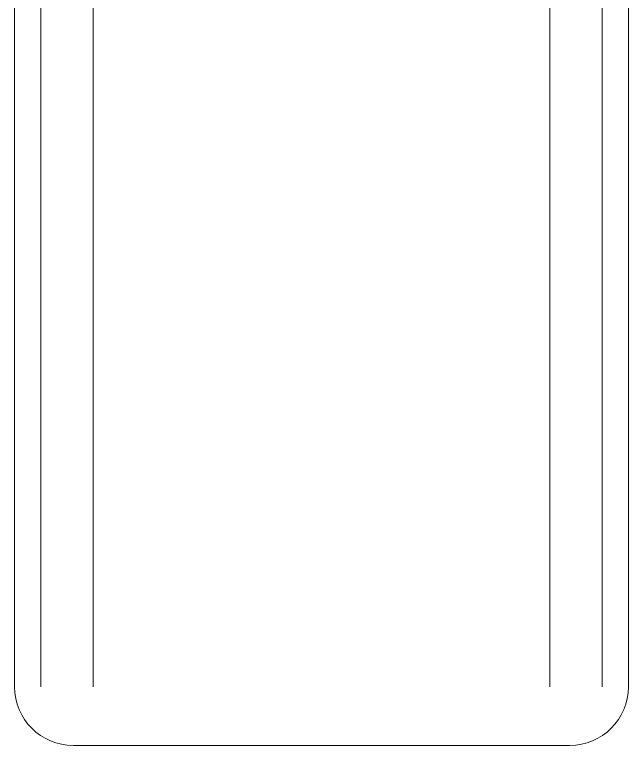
# Model space of a CAD drawing. Header units: millimetres. Extents: x -2143172 to 5255, y -610845 to 279739.
# Drawn here: x -1102942.3 to -1102803.6, y -574689 to -574523.9 of the extents above; entities that cross this region are included whole.
import ezdxf

# ---------------------------------------------------------------- set-up
doc = ezdxf.new("R2010")
doc.units = ezdxf.units.MM
doc.header["$LTSCALE"] = 30
doc.layers.add('LOADING', color=163, linetype='Continuous', lineweight=5)
doc.layers.add('TME-NON MEDICAL FURNITURE', color=242, linetype='Continuous')

# ---------------------------------------------------------------- blocks, each defined once
blk = doc.blocks.new('GF21008-P')
at = {"layer": 'LOADING'}
for p, q in [((0.68432, -0.20374), (0.79645, -0.20374)), ((0.67107, -0.77123), (0.67107, -0.21699)), ((0.67698, -0.77123), (0.67698, -0.21699)), ((0.6888, -0.77123), (0.6888, -0.21699)), ((0.79197, -0.76339), (0.79197, -0.21699)), ((0.80379, -0.76339), (0.80379, -0.21699)), ((0.8097, -0.76339), (0.8097, -0.21699))]:
    blk.add_line(p, q, dxfattribs=at)
for centre, start, end in [((0.68432, -0.21699), 90, 180), ((0.79645, -0.21699), 0, 90)]:
    blk.add_arc(centre, 0.01325, start, end, dxfattribs=at)

msp = doc.modelspace()

# ---------------------------------------------------------------- block references
at = {"layer": 'TME-NON MEDICAL FURNITURE', "xscale": 1000, "yscale": 1000, "zscale": 1000, "rotation": 179.9999999998383}
msp.add_blockref('GF21008-P', (-1102132.56, -574892.74, 0.1), dxfattribs=at)

doc.saveas('drawing.dxf')
